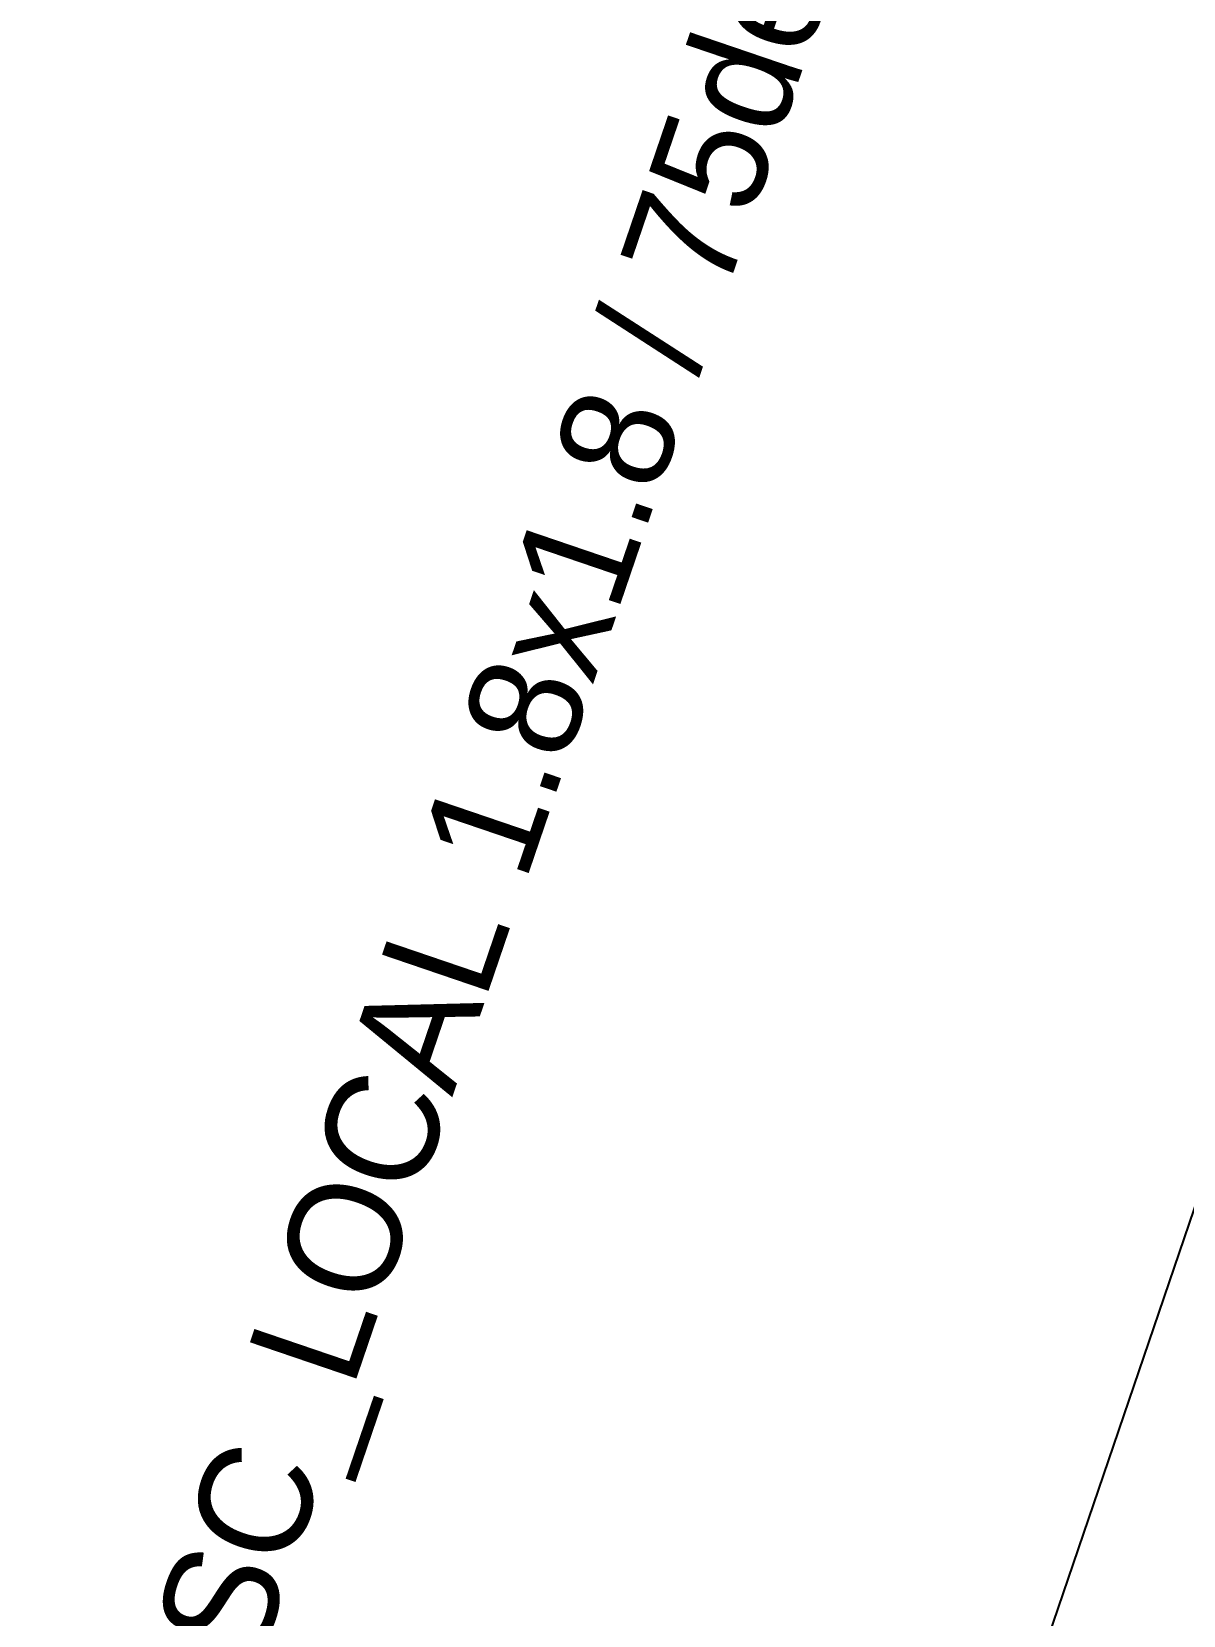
# Model space of a CAD drawing. Extents: x 5005.5 to 5058.2, y 10660.9 to 10729.9.
# Drawn here: x 5023.42 to 5031.1, y 10674.34 to 10684.9 of the extents above; entities that cross this region are included whole.
import ezdxf

# ---------------------------------------------------------------- set-up
doc = ezdxf.new("R2010")
doc.units = 0
for name, color, linetype in [('04_GALERIAS', 3, 'CONTINUOUS'), ('09_MARCO_MB', 8, 'CONTINUOUS'), ('10_NOMBRES', 7, 'CONTINUOUS')]:
    doc.layers.add(name, color=color, linetype=linetype)

msp = doc.modelspace()

# ---------------------------------------------------------------- linework, layer by layer
at = {"layer": '09_MARCO_MB', "color": 8}
for points in [[(5044.21, 10715.309, 2097.961), (5028.084, 10667.981, 2097.961)], [(5044.21, 10715.309, 2127.961), (5028.084, 10667.981, 2127.961)]]:
    msp.add_polyline3d(points, dxfattribs=at)

# ---------------------------------------------------------------- texts
at = {"layer": '10_NOMBRES', "color": 6}
msp.add_text('CH_ESC_LOCAL 1.8x1.8 / 75deg / NO_SUP', height=0.75, rotation=71.1847, dxfattribs=at).set_placement((5024.071, 10671.462, 2129.461))

# ---------------------------------------------------------------- meshes
at = {"layer": '04_GALERIAS', "color": 3}
mesh = msp.add_polyface(dxfattribs=at)
corners = [(5029.866, 10667.374, 2124.961), (5032.706, 10666.407, 2124.961), (5032.706, 10666.407, 2127.961), (5029.866, 10667.374, 2127.961), (5045.992, 10714.702, 2124.961), (5048.832, 10713.735, 2124.961), (5048.832, 10713.735, 2127.961), (5045.992, 10714.702, 2127.961)]
mesh.append_faces([[corners[k] for k in face] for face in [(1, 2, 0), (2, 3, 0), (5, 1, 0), (4, 5, 0), (6, 2, 1), (5, 6, 1), (7, 3, 2), (6, 7, 2), (4, 0, 3), (7, 4, 3), (6, 5, 4), (7, 6, 4)]])

doc.saveas('drawing.dxf')
